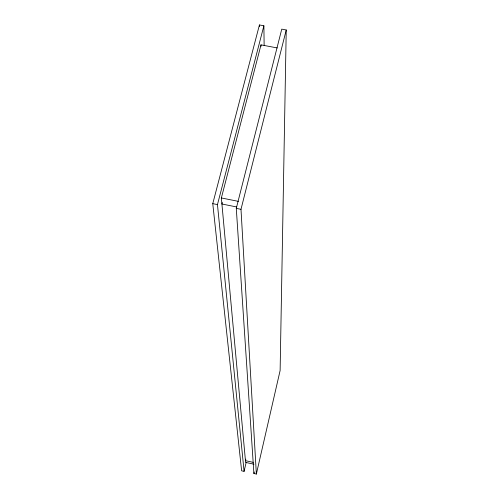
<?xml version="1.0" encoding="UTF-8"?>
<svg xmlns="http://www.w3.org/2000/svg" width="499" height="499" viewBox="0 0 499 499"><rect width="100%" height="100%" fill="white"/><g stroke="black" fill="none" stroke-linecap="round" stroke-linejoin="round"><path stroke-width="0.75" d="M286.233 29.977L280.12 370.532L256.361 474.05L253.904 473.507L236.283 208.376L281.754 29.142L286.233 29.977L240.992 209.324L256.361 474.05M253.904 473.507L254.253 471.998M245.801 459.142L245.452 460.658L253.243 462.361M264.133 45.278L263.89 25.786L259.43 24.95L212.767 203.648L241.622 470.813L244.08 471.355L246.188 462.299M222.304 202.5L221.918 204.004L236.595 206.954M244.08 471.355L217.464 204.596L263.89 25.786M253.954 464.22L245.608 462.392L221.363 197.953L261.008 44.866L277.276 47.941M221.363 197.953L238.428 201.371M212.767 203.648L217.464 204.596M236.283 208.376L240.992 209.324M259.43 24.95L259.461 26.509M261.008 44.866L261.033 46.338"/></g></svg>
